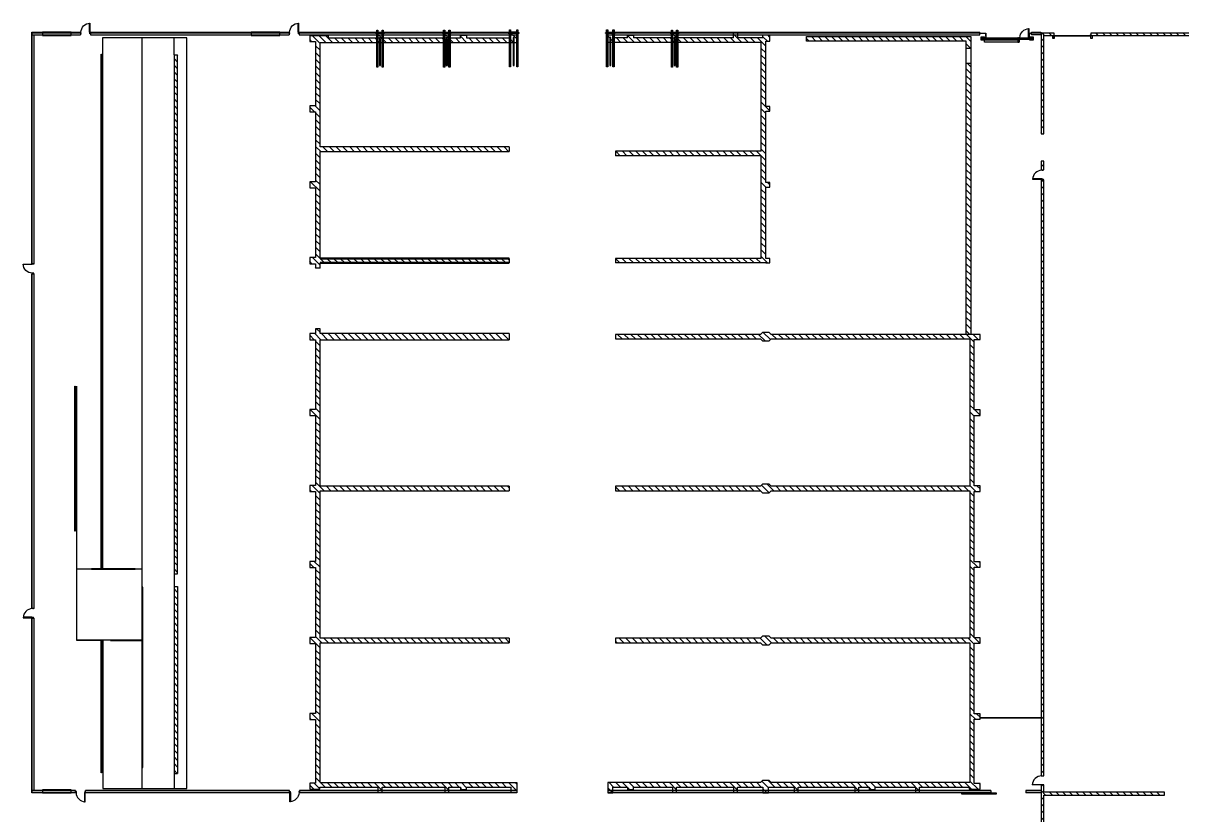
# Model space of a CAD drawing. Header units: inches. Extents: x -233729 to 737493, y -275239 to 196021.
# Drawn here: x -233729 to -117448, y -150868 to -71457 of the extents above; entities that cross this region are included whole.
import ezdxf

# ---------------------------------------------------------------- set-up
doc = ezdxf.new("R2010")
doc.units = ezdxf.units.IN
doc.header["$MEASUREMENT"] = 0
doc.linetypes.add('HIDDEN2', pattern=[4.7625, 3.175, -1.5875])
doc.layers.add('_FL_FAC_WALLS', color=252, linetype='Continuous')
pattern_1 = [(135, (830121.37, -1192416.37), (-336.7596, -336.7596), [])]
pattern_2 = [(135, (830121.37, -942416.37), (-336.7596, -336.7596), [])]

# ---------------------------------------------------------------- blocks, each defined once
blk = doc.blocks.new('*U152')
at = {"color": 0}
for points in [[(1266, 896), (1317, 896), (1317, 947), (1165, 947), (1165, 896), (1203, 896), (1203, 880), (1266, 880)], [(1317, 896), (1317, 845), (2232, 845), (2232, 896)], [(1266, -19), (1317, -19), (1317, -69), (1165, -69), (1165, -19), (1203, -19), (1203, -3), (1266, -3)]]:
    blk.add_lwpolyline(points, close=True, dxfattribs=at)
blk.add_arc((1281, 932), 951, 272.19014, 357.80986, dxfattribs=at)
blk = doc.blocks.new('*U165')
at = {"color": 0}
for points in [[(1266, 896), (1317, 896), (1317, 947), (1165, 947), (1165, 896), (1203, 896), (1203, 880), (1266, 880)], [(1317, 896), (1317, 845), (2232, 845), (2232, 896)], [(1266, -19), (1317, -19), (1317, -69), (1165, -69), (1165, -19), (1203, -19), (1203, -3), (1266, -3)]]:
    blk.add_lwpolyline(points, close=True, dxfattribs=at)
blk.add_arc((1281, 932), 951, 272.19014, 357.80986, dxfattribs=at)
blk = doc.blocks.new('FL_Building')
at = {"lineweight": 25, "transparency": 33554687}
h = blk.add_hatch(dxfattribs=at)
h.set_pattern_fill('ANSI31', color=253, scale=150, angle=90, style=0)
h.set_pattern_definition(pattern_1)
h.paths.add_polyline_path([(1682515, -179866), (1682515, -180298), (1682972, -180298), (1682972, -179790), (1701958, -179790), (1701958, -179333), (1682972, -179333), (1682972, -168614), (1701958, -168614), (1701958, -168157), (1682972, -168157), (1682972, -157666), (1702702, -157666), (1702702, -156625), (1702092, -156625), (1702092, -157209), (1697673, -157209), (1697673, -156955), (1697063, -156955), (1697063, -157209), (1695895, -157209), (1695895, -156650), (1695488, -156650), (1695488, -157209), (1689183, -157209), (1689183, -156650), (1688776, -156650), (1688776, -157209), (1683785, -157209), (1683785, -157006), (1682972, -157006), (1681931, -157006), (1681931, -157044), (1681931, -157565), (1682515, -157565), (1682515, -164016), (1681931, -164016), (1681931, -164626), (1682515, -164626), (1682515, -171636), (1681931, -171636), (1681931, -172246), (1682515, -172246), (1682515, -179256), (1681931, -179256), (1681931, -179866)])
h = blk.add_hatch(dxfattribs=at)
h.set_pattern_fill('ANSI31', color=253, scale=150, angle=90, style=0)
h.set_pattern_definition(pattern_1)
h.paths.add_polyline_path([(1727892, -179790), (1728120, -179790), (1728120, -179333), (1727689, -179333), (1727689, -172170), (1728120, -172170), (1728120, -171713), (1727695, -171713), (1727695, -164550), (1728120, -164549), (1728120, -164092), (1727689, -164093), (1727689, -157539), (1728120, -157539), (1728120, -156906), (1727406, -156906), (1727406, -157209), (1724850, -157209), (1724850, -156650), (1724444, -156650), (1724444, -157209), (1718755, -157209), (1718755, -156650), (1718348, -156650), (1718348, -157209), (1714437, -157209), (1714437, -156955), (1713827, -156955), (1713827, -157209), (1712354, -157209), (1712354, -156625), (1711846, -156624), (1711846, -157666), (1727158, -157666), (1727231, -157666), (1727231, -168588), (1712626, -168588), (1712626, -169046), (1727231, -169046), (1727231, -179333), (1712626, -179333), (1712626, -179790)])
at = {"transparency": 33554687}
h = blk.add_hatch(dxfattribs=at)
h.set_pattern_fill('ANSI31', color=253, scale=150, angle=90)
h.set_pattern_definition(pattern_2)
h.paths.add_polyline_path([(1783022, -156724), (1783022, -156956), (1783398, -156956), (1783398, -156724)])
h.paths.add_polyline_path([(1760296, -156724), (1760296, -156956), (1782006, -156956), (1782006, -156724)])
h.paths.add_polyline_path([(1756497, -156968), (1756497, -156736), (1755330, -156724), (1755330, -166827), (1755597, -166827), (1755597, -156956)])
h = blk.add_hatch(dxfattribs=at)
h.set_pattern_fill('ANSI31', color=253, scale=150, angle=90)
h.set_pattern_definition([(135, (830121.37, -947095), (-336.7596, -336.7596), [])])
h.paths.add_polyline_path([(1747812, -158238), (1748269, -158238), (1748269, -157082), (1731778, -157082), (1731778, -157539), (1747812, -157539)])
at = {"lineweight": 25, "transparency": 33554687}
h = blk.add_hatch(dxfattribs=at)
h.set_pattern_fill('ANSI31', color=253, scale=150, angle=90, style=0)
h.set_pattern_definition(pattern_1)
edge = h.paths.add_edge_path()
edge.add_line((1668665, -230996), (1668665, -212229))
edge.add_line((1668665, -212229), (1668309, -212229))
edge.add_line((1668309, -212229), (1668309, -230996))
edge.add_line((1668309, -230996), (1668614, -230996))
edge = h.paths.add_edge_path()
edge.add_line((1668665, -210984), (1668665, -158924))
edge.add_line((1668665, -158924), (1668309, -158924))
edge.add_line((1668309, -158924), (1668309, -210984))
edge.add_line((1668309, -210984), (1668614, -210984))
at = {"transparency": 33554687}
h = blk.add_hatch(dxfattribs=at)
h.set_pattern_fill('ANSI31', color=253, scale=150, angle=90)
h.set_pattern_definition([(135, (827080.6, -940519), (-336.7596, -336.7596), [])])
h.paths.add_polyline_path([(1747812, -159762), (1748269, -159762), (1748269, -186953), (1747812, -186953)])
h = blk.add_hatch(dxfattribs=at)
h.set_pattern_fill('ANSI31', color=253, scale=150, angle=90)
h.set_pattern_definition([(135, (830121.37, -881609.05), (-336.7596, -336.7596), [])])
h.paths.add_polyline_path([(1755330, -170434), (1755597, -170434), (1755597, -169570), (1755330, -169570)])
h = blk.add_hatch(dxfattribs=at)
h.set_pattern_fill('ANSI31', color=253, scale=150, angle=90)
h.set_pattern_definition(pattern_2)
h.paths.add_polyline_path([(1755330, -231241), (1755597, -231241), (1755597, -171450), (1755330, -171450)])
at = {"lineweight": 25, "transparency": 33554687}
h = blk.add_hatch(dxfattribs=at)
h.set_pattern_fill('ANSI31', color=253, scale=150, angle=90, style=0)
h.set_pattern_definition(pattern_1)
h.paths.add_polyline_path([(1682515, -209736), (1681931, -209736), (1681931, -210346), (1682515, -210346), (1682515, -217356), (1681931, -217356), (1681931, -217966), (1682515, -217966), (1682515, -224976), (1681931, -224976), (1681931, -225586), (1682515, -225586), (1682515, -231960), (1681931, -231960), (1681931, -232570), (1682959, -232570), (1682959, -232366), (1688776, -232366), (1688776, -232925), (1689183, -232925), (1689183, -232366), (1695488, -232366), (1695488, -232925), (1695895, -232925), (1695895, -232366), (1697063, -232366), (1697063, -232620), (1697673, -232620), (1697673, -232366), (1702143, -232366), (1702143, -232951), (1702702, -232951), (1702702, -231909), (1682972, -231909), (1682972, -217890), (1701958, -217890), (1701958, -217433), (1682972, -217433), (1682972, -202650), (1701958, -202650), (1701958, -202193), (1682972, -202193), (1682972, -187486), (1701958, -187486), (1701958, -186876), (1682972, -186876), (1682972, -186394), (1682515, -186394), (1682515, -186876), (1681931, -186876), (1681931, -187486), (1682515, -187486), (1682515, -194497), (1681931, -194497), (1681931, -195106), (1682515, -195106), (1682515, -202116), (1681931, -202116), (1681931, -202726), (1682515, -202726)])
h = blk.add_hatch(dxfattribs=at)
h.set_pattern_fill('ANSI31', color=253, scale=150, angle=90, style=0)
h.set_pattern_definition(pattern_1)
h.paths.add_polyline_path([(1728025, -202853), (1728228, -202650), (1748190, -202650), (1748190, -217433), (1728228, -217433), (1728025, -217229), (1727365, -217229), (1727161, -217433), (1712626, -217433), (1712626, -217890), (1727161, -217890), (1727365, -218093), (1728025, -218093), (1728228, -217890), (1748190, -217890), (1748190, -231909), (1728228, -231909), (1728025, -231706), (1727365, -231706), (1727161, -231909), (1711846, -231909), (1711846, -232951), (1712354, -232951), (1712354, -232366), (1713827, -232366), (1713827, -232620), (1714437, -232620), (1714437, -232366), (1718348, -232366), (1718348, -232925), (1718755, -232925), (1718755, -232366), (1724444, -232366), (1724444, -232925), (1724850, -232925), (1724850, -232366), (1727409, -232366), (1727409, -232951), (1727980, -232951), (1727980, -232366), (1730540, -232366), (1730540, -232925), (1730946, -232925), (1730946, -232366), (1736636, -232366), (1736636, -232925), (1737042, -232925), (1737042, -232366), (1738058, -232366), (1738058, -232620), (1738668, -232620), (1738668, -232366), (1742732, -232366), (1742732, -232925), (1743138, -232925), (1743138, -232366), (1748113, -232366), (1748113, -232570), (1749206, -232570), (1749206, -232011), (1748621, -232011), (1748621, -225561), (1749206, -225561), (1749206, -225002), (1748621, -225002), (1748621, -217941), (1749206, -217941), (1749206, -217382), (1748621, -217382), (1748621, -210321), (1749206, -210321), (1749206, -209762), (1748621, -209762), (1748621, -202701), (1749206, -202701), (1749206, -202142), (1748621, -202142), (1748621, -195081), (1749206, -195081), (1749206, -194522), (1748621, -194522), (1748621, -187461), (1749206, -187461), (1749206, -186953), (1728228, -186953), (1728025, -186749), (1727365, -186749), (1727161, -186953), (1712626, -186953), (1712626, -187410), (1727161, -187410), (1727365, -187613), (1728025, -187613), (1728228, -187410), (1748190, -187410), (1748190, -202193), (1728228, -202193), (1728025, -201989), (1727365, -201989), (1727161, -202193), (1712626, -202193), (1712626, -202650), (1727161, -202650), (1727365, -202853)])
at = {"transparency": 33554687}
h = blk.add_hatch(dxfattribs=at)
h.set_pattern_fill('ANSI31', color=253, scale=150, angle=90)
h.set_pattern_definition(pattern_2)
edge = h.paths.add_edge_path()
edge.add_line((1755597, -232156), (1755330, -232156))
edge.add_line((1755330, -232156), (1755330, -251674))
edge.add_line((1755330, -251674), (1755597, -251674))
edge.add_line((1755597, -251674), (1755597, -233166))
edge.add_line((1755597, -233166), (1767702, -233166))
edge.add_line((1767702, -233166), (1767702, -232862))
edge.add_line((1767702, -232862), (1755597, -232862))
edge.add_line((1755597, -232862), (1755597, -232156))
at = {"color": 0}
for p, q in [((1654035, -156651), (1658912, -156651)), ((1654035, -179850), (1654035, -156651)), ((1654086, -156702), (1658912, -156702)), ((1654086, -179850), (1654086, -156702)), ((1654086, -156905), (1658912, -156905)), ((1654289, -179850), (1654289, -156905)), ((1659928, -156651), (1679852, -156651)), ((1659928, -156702), (1679852, -156702)), ((1659928, -156905), (1679852, -156905)), ((1680868, -156651), (1702702, -156651)), ((1680868, -156702), (1702702, -156702)), ((1680868, -156905), (1702702, -156905)), ((1688530, -156739, -16), (1688691, -156739, -16)), ((1688537, -156729, -16), (1688538, -156727, -16)), ((1688537, -156749, -16), (1688537, -156729, -16)), ((1688625, -156729, -16), (1688537, -156729, -16)), ((1688625, -156749, -16), (1688537, -156749, -16)), ((1688537, -156749, -16), (1688538, -156751, -16)), ((1688538, -156751, -16), (1688538, -156727, -16)), ((1688538, -156727, -16), (1688625, -156727, -16)), ((1688538, -156751, -16), (1688625, -156751, -16)), ((1688658, -156679, -16), (1688603, -156679, -16)), ((1688603, -156679, -16), (1688603, -156682, -16)), ((1688658, -156739, -16), (1688603, -156739, -16)), ((1688603, -156796, -16), (1688603, -156799, -16)), ((1688603, -156799, -16), (1688658, -156799, -16)), ((1688604, -156723, -16), (1688604, -156754, -16)), ((1688623, -156718, -16), (1688606, -156718, -16)), ((1688606, -156728, -16), (1688623, -156728, -16)), ((1688623, -156749, -16), (1688606, -156749, -16)), ((1688606, -156760, -16), (1688623, -156760, -16)), ((1688607, -156686, -16), (1688642, -156689, -16)), ((1688642, -156789, -16), (1688607, -156792, -16)), ((1688625, -156723, -16), (1688625, -156754, -16)), ((1688625, -156723, -16), (1688625, -156754, -16)), ((1688644, -156718, -16), (1688627, -156718, -16)), ((1688627, -156728, -16), (1688644, -156728, -16)), ((1688644, -156749, -16), (1688627, -156749, -16)), ((1688627, -156760, -16), (1688644, -156760, -16)), ((1688630, -156679, -16), (1688630, -156799, -16)), ((1688647, -156717, -16), (1688647, -156761, -16)), ((1688651, -156717, -16), (1688647, -156717, -16)), ((1688647, -156723, -16), (1688647, -156754, -16)), ((1688647, -156761, -16), (1688651, -156761, -16)), ((1688651, -156698, -16), (1688651, -156780, -16)), ((1688651, -156761, -16), (1688651, -156717, -16)), ((1688651, -156727, -16), (1689303, -156727, -16)), ((1689303, -156729, -16), (1688651, -156729, -16)), ((1689424, -156739, -16), (1688651, -156739, -16)), ((1689303, -156749, -16), (1688651, -156749, -16)), ((1688651, -156751, -16), (1689303, -156751, -16)), ((1688656, -160149, -16), (1688656, -156439, -16)), ((1688656, -156439, -16), (1688776, -156439, -16)), ((1688658, -156799, -16), (1688658, -156679, -16)), ((1688714, -160149, -16), (1688714, -156439, -16)), ((1688716, -160149, -16), (1688716, -156439, -16)), ((1688719, -160149, -16), (1688719, -156439, -16)), ((1688776, -156439, -16), (1688776, -160149, -16)), ((1689183, -160150, -16), (1689183, -156440, -16)), ((1689183, -156440, -16), (1689303, -156440, -16)), ((1689240, -160150, -16), (1689240, -156440, -16)), ((1689243, -160150, -16), (1689243, -156440, -16)), ((1689245, -160150, -16), (1689245, -156440, -16)), ((1689303, -156440, -16), (1689303, -160150, -16)), ((1689303, -156680, -16), (1689358, -156680, -16)), ((1689303, -156800, -16), (1689303, -156680, -16)), ((1689303, -156740, -16), (1689358, -156740, -16)), ((1689358, -156800, -16), (1689303, -156800, -16)), ((1689310, -156699, -16), (1689310, -156781, -16)), ((1689310, -156762, -16), (1689310, -156718, -16)), ((1689310, -156718, -16), (1689314, -156718, -16)), ((1689314, -156762, -16), (1689310, -156762, -16)), ((1689314, -156718, -16), (1689314, -156762, -16)), ((1689314, -156724, -16), (1689314, -156755, -16)), ((1689316, -156719, -16), (1689333, -156719, -16)), ((1689333, -156729, -16), (1689316, -156729, -16)), ((1689316, -156750, -16), (1689333, -156750, -16)), ((1689333, -156761, -16), (1689316, -156761, -16)), ((1689354, -156687, -16), (1689318, -156690, -16)), ((1689318, -156790, -16), (1689354, -156793, -16)), ((1689330, -156680, -16), (1689330, -156800, -16)), ((1689335, -156724, -16), (1689335, -156755, -16)), ((1689335, -156724, -16), (1689335, -156755, -16)), ((1689422, -156728, -16), (1689335, -156728, -16)), ((1689335, -156730, -16), (1689424, -156730, -16)), ((1689335, -156750, -16), (1689424, -156750, -16)), ((1689422, -156752, -16), (1689335, -156752, -16)), ((1689337, -156719, -16), (1689355, -156719, -16)), ((1689355, -156729, -16), (1689337, -156729, -16)), ((1689337, -156750, -16), (1689355, -156750, -16)), ((1689355, -156761, -16), (1689337, -156761, -16)), ((1689357, -156724, -16), (1689357, -156755, -16)), ((1689358, -156680, -16), (1689358, -156683, -16)), ((1689358, -156797, -16), (1689358, -156800, -16)), ((1689422, -156752, -16), (1689422, -156728, -16)), ((1689424, -156730, -16), (1689422, -156728, -16)), ((1689424, -156750, -16), (1689422, -156752, -16)), ((1689424, -156750, -16), (1689424, -156730, -16)), ((1695242, -156739), (1695403, -156739)), ((1695249, -156729), (1695250, -156727)), ((1695249, -156749), (1695249, -156729)), ((1695337, -156729), (1695249, -156729)), ((1695337, -156749), (1695249, -156749)), ((1695249, -156749), (1695250, -156751)), ((1695250, -156751), (1695250, -156727)), ((1695250, -156727), (1695337, -156727)), ((1695250, -156751), (1695337, -156751)), ((1695370, -156679), (1695315, -156679)), ((1695315, -156679), (1695315, -156682)), ((1695370, -156739), (1695315, -156739)), ((1695315, -156796), (1695315, -156799)), ((1695315, -156799), (1695370, -156799)), ((1695316, -156723), (1695316, -156754)), ((1695335, -156718), (1695318, -156718)), ((1695318, -156728), (1695335, -156728)), ((1695335, -156749), (1695318, -156749)), ((1695318, -156760), (1695335, -156760)), ((1695319, -156686), (1695354, -156689)), ((1695354, -156789), (1695319, -156792)), ((1695337, -156723), (1695337, -156754)), ((1695337, -156723), (1695337, -156754)), ((1695356, -156718), (1695339, -156718)), ((1695339, -156728), (1695356, -156728)), ((1695356, -156749), (1695339, -156749)), ((1695339, -156760), (1695356, -156760)), ((1695342, -156679), (1695342, -156799)), ((1695359, -156717), (1695359, -156761)), ((1695363, -156717), (1695359, -156717)), ((1695359, -156723), (1695359, -156754)), ((1695359, -156761), (1695363, -156761)), ((1695363, -156698), (1695363, -156780)), ((1695363, -156761), (1695363, -156717)), ((1695363, -156727), (1696015, -156727)), ((1696015, -156729), (1695363, -156729)), ((1696136, -156739), (1695363, -156739)), ((1696015, -156749), (1695363, -156749)), ((1695363, -156751), (1696015, -156751)), ((1695368, -160149), (1695368, -156439)), ((1695368, -156439), (1695488, -156439)), ((1695370, -156799), (1695370, -156679)), ((1695426, -160149), (1695426, -156439)), ((1695428, -160149), (1695428, -156439)), ((1695431, -160149), (1695431, -156439)), ((1695488, -156439), (1695488, -160149)), ((1695895, -156440), (1696015, -156440)), ((1695895, -160150), (1695895, -156440)), ((1695952, -160150), (1695952, -156440)), ((1695955, -160150), (1695955, -156440)), ((1695957, -160150), (1695957, -156440)), ((1696015, -156440), (1696015, -160150)), ((1696015, -156680), (1696070, -156680)), ((1696015, -156800), (1696015, -156680)), ((1696015, -156740), (1696070, -156740)), ((1696070, -156800), (1696015, -156800)), ((1696022, -156699), (1696022, -156781)), ((1696022, -156762), (1696022, -156718)), ((1696022, -156718), (1696026, -156718)), ((1696026, -156762), (1696022, -156762)), ((1696026, -156718), (1696026, -156762)), ((1696026, -156724), (1696026, -156755)), ((1696028, -156719), (1696045, -156719)), ((1696045, -156729), (1696028, -156729)), ((1696028, -156750), (1696045, -156750)), ((1696045, -156761), (1696028, -156761)), ((1696065, -156687), (1696030, -156690)), ((1696030, -156790), (1696065, -156793)), ((1696042, -156680), (1696042, -156800)), ((1696047, -156724), (1696047, -156755)), ((1696047, -156724), (1696047, -156755)), ((1696134, -156728), (1696047, -156728)), ((1696047, -156730), (1696136, -156730)), ((1696047, -156750), (1696136, -156750)), ((1696134, -156752), (1696047, -156752)), ((1696049, -156719), (1696066, -156719)), ((1696066, -156729), (1696049, -156729)), ((1696049, -156750), (1696066, -156750)), ((1696066, -156761), (1696049, -156761)), ((1696069, -156724), (1696069, -156755)), ((1696070, -156680), (1696070, -156683)), ((1696070, -156797), (1696070, -156800)), ((1696134, -156752), (1696134, -156728)), ((1696136, -156730), (1696134, -156728)), ((1696136, -156750), (1696134, -156752)), ((1696136, -156750), (1696136, -156730)), ((1701846, -156713), (1702007, -156713)), ((1701853, -156703), (1701854, -156701)), ((1701853, -156724), (1701853, -156703)), ((1701941, -156703), (1701853, -156703)), ((1701941, -156724), (1701853, -156724)), ((1701853, -156724), (1701854, -156725)), ((1701854, -156725), (1701854, -156701)), ((1701854, -156701), (1701941, -156701)), ((1701854, -156725), (1701941, -156725)), ((1701974, -156653), (1701919, -156653)), ((1701919, -156653), (1701919, -156656)), ((1701974, -156713), (1701919, -156713)), ((1701919, -156771), (1701919, -156773)), ((1701919, -156773), (1701974, -156773)), ((1701920, -156698), (1701920, -156729)), ((1701939, -156693), (1701922, -156693)), ((1701922, -156703), (1701939, -156703)), ((1701939, -156724), (1701922, -156724)), ((1701922, -156734), (1701939, -156734)), ((1701923, -156661), (1701958, -156663)), ((1701958, -156763), (1701923, -156766)), ((1701941, -156698), (1701941, -156729)), ((1701941, -156698), (1701941, -156729)), ((1701960, -156693), (1701943, -156693)), ((1701943, -156703), (1701960, -156703)), ((1701960, -156724), (1701943, -156724)), ((1701943, -156734), (1701960, -156734)), ((1701946, -156653), (1701946, -156773)), ((1701963, -156691), (1701963, -156735)), ((1701967, -156691), (1701963, -156691)), ((1701963, -156698), (1701963, -156729)), ((1701963, -156735), (1701967, -156735)), ((1701967, -156672), (1701967, -156755)), ((1701967, -156735), (1701967, -156691)), ((1701972, -160124), (1701972, -156413)), ((1701972, -156413), (1702092, -156413)), ((1701974, -156773), (1701974, -156653)), ((1701974, -156701), (1702822, -156701)), ((1702822, -156703), (1701974, -156703)), ((1702822, -156714), (1701974, -156713)), ((1702822, -156724), (1701974, -156724)), ((1701974, -156725), (1702822, -156725)), ((1702030, -160124), (1702030, -156413)), ((1702032, -160124), (1702032, -156413)), ((1702035, -160124), (1702035, -156413)), ((1702092, -156413), (1702092, -160124)), ((1702702, -156625), (1702092, -156625)), ((1702092, -156625), (1702092, -157209)), ((1702702, -156625), (1702092, -156625)), ((1702092, -156625), (1702092, -157209)), ((1702702, -160125), (1702702, -156414)), ((1702702, -156414), (1702822, -156414)), ((1702702, -157666), (1702702, -156625)), ((1702702, -157666), (1702702, -156625)), ((1702759, -160125), (1702759, -156414)), ((1702762, -160125), (1702762, -156414)), ((1702764, -160125), (1702764, -156414)), ((1702822, -156414), (1702822, -160125)), ((1702822, -156654), (1702877, -156654)), ((1702822, -156774), (1702822, -156654)), ((1702822, -156714), (1702877, -156714)), ((1702877, -156774), (1702822, -156774)), ((1702829, -156673), (1702829, -156756)), ((1702829, -156736), (1702829, -156692)), ((1702829, -156692), (1702833, -156692)), ((1702833, -156736), (1702829, -156736)), ((1702833, -156692), (1702833, -156736)), ((1702833, -156699), (1702833, -156730)), ((1702835, -156694), (1702852, -156694)), ((1702852, -156704), (1702835, -156704)), ((1702835, -156725), (1702852, -156725)), ((1702852, -156735), (1702835, -156735)), ((1702873, -156662), (1702837, -156664)), ((1702837, -156764), (1702873, -156767)), ((1702849, -156654), (1702849, -156774)), ((1702854, -156699), (1702854, -156730)), ((1702854, -156699), (1702854, -156730)), ((1702941, -156702), (1702854, -156702)), ((1702854, -156704), (1702943, -156704)), ((1702854, -156725), (1702943, -156725)), ((1702941, -156726), (1702854, -156726)), ((1702856, -156694), (1702874, -156694)), ((1702874, -156704), (1702856, -156704)), ((1702856, -156725), (1702874, -156725)), ((1702874, -156735), (1702856, -156735)), ((1702876, -156699), (1702876, -156730)), ((1702877, -156654), (1702877, -156657)), ((1702877, -156772), (1702877, -156774)), ((1702941, -156726), (1702941, -156702)), ((1702943, -156704), (1702941, -156702)), ((1702943, -156725), (1702941, -156726)), ((1702943, -156725), (1702943, -156704)), ((1711600, -156713), (1711760, -156713)), ((1711606, -156703), (1711608, -156701)), ((1711606, -156724), (1711606, -156703)), ((1711695, -156703), (1711606, -156703)), ((1711695, -156724), (1711606, -156724)), ((1711606, -156724), (1711608, -156725)), ((1711608, -156725), (1711608, -156701)), ((1711608, -156701), (1711695, -156701)), ((1711608, -156725), (1711695, -156725)), ((1711727, -156653), (1711672, -156653)), ((1711672, -156653), (1711672, -156656)), ((1711727, -156713), (1711672, -156713)), ((1711672, -156771), (1711672, -156773)), ((1711672, -156773), (1711727, -156773)), ((1711673, -156698), (1711673, -156729)), ((1711693, -156693), (1711675, -156693)), ((1711675, -156703), (1711693, -156703)), ((1711693, -156724), (1711675, -156724)), ((1711675, -156734), (1711693, -156734)), ((1711676, -156661), (1711712, -156663)), ((1711712, -156763), (1711676, -156766)), ((1711695, -156698), (1711695, -156729)), ((1711695, -156698), (1711695, -156729)), ((1711714, -156693), (1711697, -156693)), ((1711697, -156703), (1711714, -156703)), ((1711714, -156724), (1711697, -156724)), ((1711697, -156734), (1711714, -156734)), ((1711700, -156653), (1711700, -156773)), ((1711716, -156691), (1711716, -156735)), ((1711720, -156691), (1711716, -156691)), ((1711716, -156698), (1711716, -156729)), ((1711716, -156735), (1711720, -156735)), ((1711720, -156672), (1711720, -156755)), ((1711720, -156735), (1711720, -156691)), ((1711726, -160124), (1711726, -156413)), ((1711726, -156413), (1711846, -156413)), ((1711727, -156773), (1711727, -156653)), ((1711727, -156701), (1712474, -156701)), ((1712474, -156703), (1711727, -156703)), ((1712544, -156713), (1711727, -156713)), ((1712474, -156724), (1711727, -156724)), ((1711727, -156725), (1712474, -156725)), ((1711783, -160124), (1711783, -156413)), ((1711786, -160124), (1711786, -156413)), ((1711788, -160124), (1711788, -156413)), ((1711846, -156413), (1711846, -160124)), ((1711846, -157666), (1711846, -156624)), ((1711846, -156625), (1712354, -156625)), ((1711846, -156651), (1749190, -156651)), ((1711846, -156905), (1749190, -156905)), ((1711897, -156702), (1749190, -156702)), ((1711897, -156905), (1749190, -156905)), ((1712354, -160125), (1712354, -156414)), ((1712354, -156414), (1712474, -156414)), ((1712354, -156625), (1712354, -157209)), ((1712411, -160125), (1712411, -156414)), ((1712414, -160125), (1712414, -156414)), ((1712416, -160125), (1712416, -156414)), ((1712474, -156414), (1712474, -160125)), ((1712474, -156654), (1712529, -156654)), ((1712474, -156774), (1712474, -156654)), ((1712474, -156714), (1712529, -156714)), ((1712529, -156774), (1712474, -156774)), ((1712481, -156673), (1712481, -156756)), ((1712481, -156736), (1712481, -156692)), ((1712481, -156692), (1712485, -156692)), ((1712485, -156736), (1712481, -156736)), ((1712485, -156692), (1712485, -156736)), ((1712485, -156699), (1712485, -156730)), ((1712487, -156694), (1712504, -156694)), ((1712504, -156704), (1712487, -156704)), ((1712487, -156725), (1712504, -156725)), ((1712504, -156735), (1712487, -156735)), ((1712525, -156662), (1712489, -156664)), ((1712489, -156764), (1712525, -156767)), ((1712501, -156654), (1712501, -156774)), ((1712506, -156699), (1712506, -156730)), ((1712506, -156699), (1712506, -156730)), ((1712593, -156702), (1712506, -156702)), ((1712506, -156704), (1712595, -156704)), ((1712506, -156725), (1712595, -156725)), ((1712593, -156726), (1712506, -156726)), ((1712508, -156694), (1712526, -156694)), ((1712526, -156704), (1712508, -156704)), ((1712508, -156725), (1712526, -156725)), ((1712526, -156735), (1712508, -156735)), ((1712528, -156699), (1712528, -156730)), ((1712529, -156654), (1712529, -156657)), ((1712529, -156772), (1712529, -156774)), ((1712593, -156726), (1712593, -156702)), ((1712595, -156704), (1712593, -156702)), ((1712595, -156725), (1712593, -156726)), ((1712595, -156725), (1712595, -156704)), ((1718102, -156739, -16), (1718263, -156739, -16)), ((1718109, -156729, -16), (1718110, -156727, -16)), ((1718109, -156749, -16), (1718109, -156729, -16)), ((1718197, -156729, -16), (1718109, -156729, -16)), ((1718197, -156749, -16), (1718109, -156749, -16)), ((1718109, -156749, -16), (1718110, -156751, -16)), ((1718110, -156751, -16), (1718110, -156727, -16)), ((1718110, -156727, -16), (1718197, -156727, -16)), ((1718110, -156751, -16), (1718197, -156751, -16)), ((1718230, -156679, -16), (1718175, -156679, -16)), ((1718175, -156679, -16), (1718175, -156682, -16)), ((1718230, -156739, -16), (1718175, -156739, -16)), ((1718175, -156796, -16), (1718175, -156799, -16)), ((1718175, -156799, -16), (1718230, -156799, -16)), ((1718176, -156723, -16), (1718176, -156754, -16)), ((1718195, -156718, -16), (1718178, -156718, -16)), ((1718178, -156728, -16), (1718195, -156728, -16)), ((1718195, -156749, -16), (1718178, -156749, -16)), ((1718178, -156760, -16), (1718195, -156760, -16)), ((1718179, -156686, -16), (1718214, -156689, -16)), ((1718214, -156789, -16), (1718179, -156792, -16)), ((1718197, -156723, -16), (1718197, -156754, -16)), ((1718197, -156723, -16), (1718197, -156754, -16)), ((1718216, -156718, -16), (1718199, -156718, -16)), ((1718199, -156728, -16), (1718216, -156728, -16)), ((1718216, -156749, -16), (1718199, -156749, -16)), ((1718199, -156760, -16), (1718216, -156760, -16)), ((1718202, -156679, -16), (1718202, -156799, -16)), ((1718219, -156717, -16), (1718219, -156761, -16)), ((1718223, -156717, -16), (1718219, -156717, -16)), ((1718219, -156723, -16), (1718219, -156754, -16)), ((1718219, -156761, -16), (1718223, -156761, -16)), ((1718223, -156698, -16), (1718223, -156780, -16)), ((1718223, -156761, -16), (1718223, -156717, -16)), ((1718223, -156727, -16), (1718875, -156727, -16)), ((1718875, -156729, -16), (1718223, -156729, -16)), ((1718996, -156739, -16), (1718223, -156739, -16)), ((1718875, -156749, -16), (1718223, -156749, -16)), ((1718223, -156751, -16), (1718875, -156751, -16)), ((1718228, -160149, -16), (1718228, -156439, -16)), ((1718228, -156439, -16), (1718348, -156439, -16)), ((1718230, -156799, -16), (1718230, -156679, -16)), ((1718286, -160149, -16), (1718286, -156439, -16)), ((1718288, -160149, -16), (1718288, -156439, -16)), ((1718291, -160149, -16), (1718291, -156439, -16)), ((1718348, -156439, -16), (1718348, -160149, -16)), ((1718755, -160150, -16), (1718755, -156440, -16)), ((1718755, -156440, -16), (1718875, -156440, -16)), ((1718812, -160150, -16), (1718812, -156440, -16)), ((1718815, -160150, -16), (1718815, -156440, -16)), ((1718817, -160150, -16), (1718817, -156440, -16)), ((1718875, -156440, -16), (1718875, -160150, -16)), ((1718875, -156680, -16), (1718930, -156680, -16)), ((1718875, -156800, -16), (1718875, -156680, -16)), ((1718875, -156740, -16), (1718930, -156740, -16)), ((1718930, -156800, -16), (1718875, -156800, -16)), ((1718882, -156699, -16), (1718882, -156781, -16)), ((1718882, -156718, -16), (1718886, -156718, -16)), ((1718882, -156762, -16), (1718882, -156718, -16)), ((1718886, -156762, -16), (1718882, -156762, -16)), ((1718886, -156718, -16), (1718886, -156762, -16)), ((1718886, -156724, -16), (1718886, -156755, -16)), ((1718888, -156719, -16), (1718905, -156719, -16)), ((1718905, -156729, -16), (1718888, -156729, -16)), ((1718888, -156750, -16), (1718905, -156750, -16)), ((1718905, -156761, -16), (1718888, -156761, -16)), ((1718925, -156687, -16), (1718890, -156690, -16)), ((1718890, -156790, -16), (1718925, -156793, -16)), ((1718902, -156680, -16), (1718902, -156800, -16)), ((1718907, -156724, -16), (1718907, -156755, -16)), ((1718907, -156724, -16), (1718907, -156755, -16)), ((1718994, -156728, -16), (1718907, -156728, -16)), ((1718907, -156730, -16), (1718996, -156730, -16)), ((1718907, -156750, -16), (1718996, -156750, -16)), ((1718994, -156752, -16), (1718907, -156752, -16)), ((1718909, -156719, -16), (1718926, -156719, -16)), ((1718926, -156729, -16), (1718909, -156729, -16)), ((1718909, -156750, -16), (1718926, -156750, -16)), ((1718926, -156761, -16), (1718909, -156761, -16)), ((1718929, -156724, -16), (1718929, -156755, -16)), ((1718930, -156680, -16), (1718930, -156683, -16)), ((1718930, -156797, -16), (1718930, -156800, -16)), ((1718994, -156752, -16), (1718994, -156728, -16)), ((1718996, -156730, -16), (1718994, -156728, -16)), ((1718996, -156750, -16), (1718994, -156752, -16)), ((1718996, -156750, -16), (1718996, -156730, -16)), ((1728120, -157539), (1728120, -156906)), ((1749190, -156905), (1749190, -156651)), ((1749704, -156778), (1749704, -156774)), ((1749704, -156974), (1749704, -156978)), ((1661173, -210498), (1661173, -157184)), ((1661173, -157184), (1668309, -157184)), ((1665129, -232494), (1665129, -157184)), ((1668309, -158924), (1668309, -157184)), ((1682972, -157666), (1702702, -157666)), ((1682972, -157666), (1702702, -157666)), ((1683785, -157006), (1683785, -157209)), ((1683785, -157209), (1688776, -157209, -16)), ((1683785, -157209), (1688776, -157209, -16)), ((1688919, -157183), (1689039, -157183)), ((1688919, -157191), (1688919, -157183)), ((1688965, -157191), (1688919, -157191)), ((1688919, -157240), (1689039, -157240)), ((1688919, -157297), (1688919, -157289)), ((1688919, -157289), (1688965, -157289)), ((1688919, -157297), (1688919, -159996)), ((1689039, -157297), (1688919, -157297)), ((1688977, -157277), (1688977, -157203)), ((1688979, -157183), (1688979, -157297)), ((1688982, -157203), (1688982, -157277)), ((1689039, -157191), (1688994, -157191)), ((1688994, -157289), (1689039, -157289)), ((1689039, -157183), (1689039, -157191)), ((1689039, -157289), (1689039, -157297)), ((1689039, -159996, -16), (1689039, -157297)), ((1689183, -157209, -16), (1695488, -157209)), ((1689183, -157209, -16), (1695488, -157209)), ((1695631, -157183, 16), (1695751, -157183, 16)), ((1695631, -157191, 16), (1695631, -157183, 16)), ((1695677, -157191, 16), (1695631, -157191, 16)), ((1695631, -157240, 16), (1695751, -157240, 16)), ((1695631, -157297, 16), (1695631, -157289, 16)), ((1695631, -157289, 16), (1695677, -157289, 16)), ((1695631, -157297, 16), (1695631, -159996, 16)), ((1695751, -157297, 16), (1695631, -157297, 16)), ((1695689, -157277, 16), (1695689, -157203, 16)), ((1695691, -157183, 16), (1695691, -157297, 16)), ((1695694, -157203, 16), (1695694, -157277, 16)), ((1695751, -157191, 16), (1695706, -157191, 16)), ((1695706, -157289, 16), (1695751, -157289, 16)), ((1695751, -157183, 16), (1695751, -157191, 16)), ((1695751, -157289, 16), (1695751, -157297, 16)), ((1695751, -159996), (1695751, -157297, 16)), ((1695895, -157209), (1697063, -157209)), ((1695895, -157209), (1697063, -157209)), ((1697673, -157209), (1702092, -157209)), ((1697673, -157209), (1702092, -157209)), ((1702337, -157158, 16), (1702457, -157158, 16)), ((1702337, -157166, 16), (1702337, -157158, 16)), ((1702383, -157166, 16), (1702337, -157166, 16)), ((1702337, -157215, 16), (1702457, -157215, 16)), ((1702337, -157272, 16), (1702337, -157264, 16)), ((1702337, -157264, 16), (1702383, -157264, 16)), ((1702457, -157272, 16), (1702337, -157272, 16)), ((1702337, -157272, 16), (1702337, -159971, 16)), ((1702395, -157252, 16), (1702395, -157178, 16)), ((1702397, -157158, 16), (1702397, -157272, 16)), ((1702400, -157178, 16), (1702400, -157252, 16)), ((1702457, -157166, 16), (1702412, -157166, 16)), ((1702412, -157264, 16), (1702457, -157264, 16)), ((1702457, -157158, 16), (1702457, -157166, 16)), ((1702457, -157264, 16), (1702457, -157272, 16)), ((1702457, -159971), (1702457, -157272, 16)), ((1727158, -157666), (1711846, -157666)), ((1712040, -157158, 16), (1712160, -157158, 16)), ((1712040, -157166, 16), (1712040, -157158, 16)), ((1712085, -157166, 16), (1712040, -157166, 16)), ((1712040, -157215, 16), (1712160, -157215, 16)), ((1712040, -157272, 16), (1712040, -157264, 16)), ((1712040, -157264, 16), (1712085, -157264, 16)), ((1712040, -157272, 16), (1712040, -159971, 16)), ((1712160, -157272, 16), (1712040, -157272, 16)), ((1712097, -157252, 16), (1712097, -157178, 16)), ((1712100, -157158, 16), (1712100, -157272, 16)), ((1712102, -157178, 16), (1712102, -157252, 16)), ((1712160, -157166, 16), (1712114, -157166, 16)), ((1712114, -157264, 16), (1712160, -157264, 16)), ((1712160, -157158, 16), (1712160, -157166, 16)), ((1712160, -157264, 16), (1712160, -157272, 16)), ((1712160, -159971), (1712160, -157272, 16)), ((1713827, -157209), (1712354, -157209)), ((1727231, -157666), (1712881, -157666)), ((1718348, -157209, -16), (1714437, -157209)), ((1718491, -157183), (1718611, -157183)), ((1718491, -157191), (1718491, -157183)), ((1718537, -157191), (1718491, -157191)), ((1718491, -157240), (1718611, -157240)), ((1718491, -157297), (1718491, -157289)), ((1718491, -157289), (1718537, -157289)), ((1718611, -157297), (1718491, -157297)), ((1718491, -157297), (1718491, -159996)), ((1718549, -157277), (1718549, -157203)), ((1718551, -157183), (1718551, -157297)), ((1718554, -157203), (1718554, -157277)), ((1718611, -157191), (1718566, -157191)), ((1718566, -157289), (1718611, -157289)), ((1718611, -157183), (1718611, -157191)), ((1718611, -157289), (1718611, -157297)), ((1718611, -159996, -16), (1718611, -157297)), ((1724444, -157209), (1718755, -157209, -16)), ((1727406, -157209), (1724850, -157209)), ((1727231, -168588), (1727231, -157666)), ((1727689, -157539), (1728120, -157539)), ((1727689, -164093), (1727689, -157539)), ((1668309, -158924), (1668309, -210984)), ((1668309, -158924), (1668665, -158924)), ((1668665, -210984), (1668665, -158924)), ((1747812, -158238), (1748269, -158238)), ((1688776, -160149, -16), (1688656, -160149, -16)), ((1688919, -159996), (1689039, -159996, -16)), ((1689303, -160150, -16), (1689183, -160150, -16)), ((1695488, -160149), (1695368, -160149)), ((1695631, -159996, 16), (1695751, -159996)), ((1696015, -160150), (1695895, -160150)), ((1702092, -160124), (1701972, -160124)), ((1702337, -159971, 16), (1702457, -159971)), ((1702822, -160125), (1702702, -160125)), ((1711846, -160124), (1711726, -160124)), ((1712040, -159971, 16), (1712160, -159971)), ((1712474, -160125), (1712354, -160125)), ((1718348, -160149, -16), (1718228, -160149, -16)), ((1718491, -159996), (1718611, -159996, -16)), ((1718875, -160150, -16), (1718755, -160150, -16)), ((1747812, -159762), (1748269, -159762)), ((1728120, -164093), (1727689, -164093)), ((1727689, -164550), (1728120, -164550)), ((1727689, -171713), (1727689, -164550)), ((1728120, -164550), (1728120, -164093)), ((1755330, -166827), (1755597, -166827)), ((1701958, -168157), (1682972, -168157)), ((1701958, -168157), (1701958, -168614)), ((1712626, -168588), (1712626, -169046)), ((1727231, -168588), (1712626, -168588)), ((1682972, -168614), (1701958, -168614)), ((1727231, -169046), (1712626, -169046)), ((1727231, -179333), (1727231, -169046)), ((1728120, -171713), (1727689, -171713)), ((1728120, -172170), (1728120, -171713)), ((1727689, -172170), (1728120, -172170)), ((1727689, -179333), (1727689, -172170)), ((1701958, -179333), (1701958, -179790)), ((1712626, -179333), (1712626, -179790)), ((1727231, -179333), (1712626, -179333)), ((1727689, -179790), (1712626, -179790)), ((1728120, -179333), (1727689, -179333)), ((1727689, -179790), (1728120, -179790)), ((1728120, -179790), (1728120, -179333)), ((1654035, -214415), (1654035, -180866)), ((1654086, -214415), (1654086, -180866)), ((1654289, -214415), (1654289, -180866)), ((1682972, -180298), (1682515, -180298)), ((1682972, -186394), (1682515, -186394)), ((1701958, -186876), (1682972, -186876)), ((1701958, -186876), (1701958, -187486)), ((1682972, -187486), (1701958, -187486)), ((1701958, -202193), (1682972, -202193)), ((1701958, -202193), (1701958, -202650)), ((1682972, -202650), (1701958, -202650)), ((1660013, -210498), (1658512, -210498)), ((1665129, -210498), (1664408, -210498)), ((1668309, -210984), (1668309, -230996)), ((1668309, -210984), (1668665, -210984)), ((1668309, -212229), (1668665, -212229)), ((1668665, -212229), (1668665, -230996)), ((1654035, -232952), (1654035, -215431)), ((1654086, -232901), (1654086, -215431)), ((1654289, -232698), (1654289, -215431)), ((1701958, -217433), (1682972, -217433)), ((1701958, -217433), (1701958, -217890)), ((1661950, -217635), (1658512, -217635)), ((1682972, -217890), (1701958, -217890)), ((1755330, -225408), (1749206, -225408)), ((1755330, -225459), (1749206, -225459)), ((1668309, -230996), (1668665, -230996)), ((1668309, -230996), (1668309, -232494)), ((1682959, -232366), (1688776, -232366)), ((1682959, -232570), (1682959, -232366)), ((1682972, -231909), (1702702, -231909)), ((1689183, -232366), (1695488, -232366)), ((1695895, -232366), (1697063, -232366)), ((1697673, -232366), (1702143, -232366)), ((1702143, -232951), (1702143, -232366)), ((1702702, -231909), (1702702, -232952)), ((1755406, -232156), (1754423, -232156)), ((1658423, -232952), (1654035, -232952)), ((1658423, -232698), (1654086, -232698)), ((1658423, -232901), (1654086, -232901)), ((1659439, -232952), (1659439, -232698)), ((1679897, -232698), (1659439, -232698)), ((1679897, -232901), (1659439, -232901)), ((1679897, -232952), (1659439, -232952)), ((1679897, -232952), (1679897, -232698)), ((1702702, -232698), (1680913, -232698)), ((1702702, -232901), (1680913, -232901)), ((1702702, -232952), (1680913, -232952)), ((1702702, -232951), (1702143, -232951)), ((1750301, -232698), (1711846, -232698)), ((1750301, -232901), (1711846, -232901)), ((1750301, -232952), (1711846, -232952)), ((1750301, -232698), (1750301, -232952)), ((1755330, -232698), (1753806, -232698)), ((1753806, -232698), (1753806, -232952)), ((1755330, -232901), (1753806, -232901)), ((1755330, -232952), (1753806, -232952))]:
    blk.add_line(p, q, dxfattribs=at)
for p, q in [((1658912, -156651), (1658912, -156905)), ((1659928, -156651), (1659928, -156905)), ((1679852, -156651), (1679852, -156905)), ((1680868, -156651), (1680868, -156905)), ((1756497, -156956), (1756497, -157188)), ((1760457, -156956), (1760457, -157188)), ((1654035, -179850), (1654289, -179850)), ((1654035, -180866), (1654289, -180866)), ((1654035, -214415), (1654289, -214415)), ((1654035, -215431), (1654289, -215431))]:
    blk.add_line(p, q)
at = {"color": 253, "linetype": 'HIDDEN2', "ltscale": 2}
for p, q in [((1668310, -157184), (1669587, -157184)), ((1669587, -232494), (1669587, -157184)), ((1668310, -232494), (1669587, -232494))]:
    blk.add_line(p, q, dxfattribs=at)
at = {"color": 0, "lineweight": 50}
for p, q in [((1701958, -179333), (1682972, -179333)), ((1682972, -179790), (1701958, -179790))]:
    blk.add_line(p, q, dxfattribs=at)
at = {"color": 0, "lineweight": 25}
for p, q in [((1658423, -232698), (1658423, -232952)), ((1680913, -232698), (1680913, -232952))]:
    blk.add_line(p, q, dxfattribs=at)
at = {"color": 0}
for points in [[(1658002, -156651), (1655103, -156651), (1655103, -156956), (1658002, -156956)], [(1678942, -156651), (1676043, -156651), (1676043, -156956), (1678942, -156956)], [(1749190, -156724), (1749793, -156724), (1749793, -156774), (1749190, -156774)], [(1754374, -156651), (1755292, -156651), (1755292, -156702), (1754374, -156702)], [(1754374, -156702), (1755292, -156702), (1755292, -156905), (1754374, -156905)], [(1749567, -157196), (1754265, -157196), (1754265, -157375), (1749567, -157375)], [(1749640, -157399), (1753140, -157399), (1753140, -157647), (1749640, -157647)], [(1752988, -157647), (1753140, -157647), (1753140, -157399), (1752988, -157399)], [(1661046, -158842), (1661046, -210460), (1661008, -210460), (1661008, -158842)], [(1755330, -170434), (1755597, -170434), (1755597, -169570), (1755330, -169570)], [(1755330, -231241), (1755597, -231241), (1755597, -171450), (1755330, -171450)], [(1658385, -192141), (1658385, -206688), (1658347, -206688), (1658347, -192141)], [(1665129, -212327), (1665129, -230386), (1665167, -230386), (1665167, -212327)], [(1661046, -217635), (1661046, -230920), (1661008, -230920), (1661008, -217635)], [(1665129, -217635), (1661950, -217635), (1661950, -217673), (1665129, -217673)], [(1658002, -232647), (1655103, -232647), (1655103, -232952), (1658002, -232952)], [(1747338, -233028), (1750844, -233028), (1750844, -232977), (1747338, -232977)]]:
    blk.add_lwpolyline(points, close=True, dxfattribs=at)
at = {"color": 0, "elevation": -16}
for points in [[(1688776, -157209), (1688776, -156650), (1689183, -156650), (1689183, -157209)], [(1688776, -157209), (1688776, -156650), (1689183, -156650), (1689183, -157209)], [(1718348, -157209), (1718348, -156650), (1718755, -156650), (1718755, -157209)]]:
    blk.add_lwpolyline(points, dxfattribs=at)
at = {"color": 0}
for points in [[(1695488, -157209), (1695488, -156650), (1695895, -156650), (1695895, -157209)], [(1695488, -157209), (1695488, -156650), (1695895, -156650), (1695895, -157209)], [(1697063, -157209), (1697063, -156955), (1697673, -156955), (1697673, -157209)], [(1697063, -157209), (1697063, -156955), (1697673, -156955), (1697673, -157209)], [(1713827, -157209), (1713827, -156955), (1714437, -156955), (1714437, -157209)], [(1724444, -157209), (1724444, -156650), (1724850, -156650), (1724850, -157209)], [(1727406, -157209), (1727406, -156906), (1728120, -156906)], [(1749704, -156978), (1749793, -156978), (1749793, -156774), (1749704, -156774)], [(1749704, -156974), (1749790, -156974), (1749790, -156778), (1749704, -156778)], [(1749793, -156774), (1749793, -157399)], [(1754156, -157196), (1754156, -156724), (1754265, -156724)], [(1756647, -156956), (1756647, -156724), (1755330, -156724), (1755330, -166827)], [(1755597, -166827), (1755597, -156956), (1756497, -156956)], [(1782006, -156724), (1760307, -156724), (1760307, -156956)], [(1760457, -156956), (1782006, -156956)], [(1683785, -157006), (1681931, -157006), (1681931, -157565), (1682515, -157565)], [(1682515, -157565), (1682515, -164016)], [(1682972, -168157), (1682972, -157666)], [(1731778, -157082), (1748269, -157082), (1748269, -186953), (1747812, -186953), (1747812, -157539), (1731778, -157539), (1731778, -157082)], [(1752988, -157399), (1752988, -157196), (1753191, -157196)], [(1682515, -164016), (1681931, -164016), (1681931, -164626), (1682515, -164626)], [(1682515, -164626), (1682515, -171636)], [(1682972, -179333), (1682972, -168614)], [(1682515, -171636), (1681931, -171636), (1681931, -172246), (1682515, -172246)], [(1682515, -172246), (1682515, -179256)], [(1682515, -179256), (1681931, -179256), (1681931, -179866), (1682515, -179866)], [(1682515, -179866), (1682515, -180298)], [(1682972, -180298), (1682972, -179790)], [(1682515, -186876), (1681931, -186876), (1681931, -187486), (1682515, -187486)], [(1682515, -186394), (1682515, -186876)], [(1682972, -186876), (1682972, -186394)], [(1728228, -231909), (1728025, -231706), (1727365, -231706), (1727161, -231909), (1711846, -231909), (1711846, -232951), (1712354, -232951), (1712354, -232366), (1713827, -232366), (1713827, -232620), (1714437, -232620), (1714437, -232366), (1718348, -232366), (1718348, -232925), (1718755, -232925), (1718755, -232366), (1724444, -232366), (1724444, -232925), (1724850, -232925), (1724850, -232366), (1727409, -232366), (1727409, -232951), (1727980, -232951), (1727980, -232366), (1730540, -232366), (1730540, -232925), (1730946, -232925), (1730946, -232366), (1736636, -232366), (1736636, -232925), (1737042, -232925), (1737042, -232366), (1738058, -232366), (1738058, -232620), (1738668, -232620), (1738668, -232366), (1742732, -232366), (1742732, -232925), (1743138, -232925), (1743138, -232366), (1748113, -232366), (1748113, -232570), (1749206, -232570), (1749206, -232011), (1748621, -232011), (1748621, -225561), (1749206, -225561), (1749206, -225002), (1748621, -225002), (1748621, -217941), (1749206, -217941), (1749206, -217382), (1748621, -217382), (1748621, -210321), (1749206, -210321), (1749206, -209762), (1748621, -209762), (1748621, -202701), (1749206, -202701), (1749206, -202142), (1748621, -202142), (1748621, -195081), (1749206, -195081), (1749206, -194522), (1748621, -194522), (1748621, -187461), (1749206, -187461), (1749206, -186953), (1728228, -186953), (1728025, -186749), (1727365, -186749), (1727161, -186953), (1712626, -186953), (1712626, -187410), (1727161, -187410), (1727365, -187613), (1728025, -187613), (1728228, -187410), (1748190, -187410), (1748190, -202193), (1728228, -202193), (1728025, -201989), (1727365, -201989), (1727161, -202193), (1712626, -202193), (1712626, -202650), (1727161, -202650), (1727365, -202853), (1728025, -202853), (1728228, -202650), (1748190, -202650), (1748190, -217433), (1728228, -217433), (1728025, -217229), (1727365, -217229), (1727161, -217433), (1712626, -217433), (1712626, -217890), (1727161, -217890), (1727365, -218093), (1728025, -218093), (1728228, -217890), (1748190, -217890), (1748190, -231909), (1728228, -231909)], [(1682515, -187486), (1682515, -194497)], [(1682972, -202193), (1682972, -187486)], [(1682515, -194497), (1681931, -194497), (1681931, -195106), (1682515, -195106)], [(1682515, -195106), (1682515, -202116)], [(1682515, -202116), (1681931, -202116), (1681931, -202726), (1682515, -202726)], [(1682515, -202726), (1682515, -209736)], [(1682972, -217433), (1682972, -202650)], [(1682515, -209736), (1681931, -209736), (1681931, -210346), (1682515, -210346)], [(1682515, -210346), (1682515, -217356)], [(1682515, -217356), (1681931, -217356), (1681931, -217966), (1682515, -217966)], [(1682515, -217966), (1682515, -224976)], [(1682972, -231909), (1682972, -217890)], [(1682515, -224976), (1681931, -224976), (1681931, -225586), (1682515, -225586)], [(1682515, -225586), (1682515, -231960)], [(1688776, -232366), (1688776, -232925), (1689183, -232925), (1689183, -232366)], [(1695488, -232366), (1695488, -232925), (1695895, -232925), (1695895, -232366)], [(1697063, -232366), (1697063, -232620), (1697673, -232620), (1697673, -232366)], [(1755597, -232156), (1755330, -232156), (1755330, -251674), (1755597, -251674), (1755597, -233166), (1767702, -233166), (1767702, -232862), (1755597, -232862), (1755597, -232156)]]:
    blk.add_lwpolyline(points, dxfattribs=at)
for points in [[(1756497, -156956), (1756647, -156956), (1756647, -157286), (1756497, -157286)], [(1756647, -156956), (1760307, -156956), (1760307, -157030), (1756647, -157030)], [(1760307, -156956), (1760457, -156956), (1760457, -157286), (1760307, -157286)], [(1664408, -210498), (1664408, -210460), (1660013, -210460), (1660013, -210498)]]:
    blk.add_lwpolyline(points, close=True)
at = {"color": 0, "lineweight": 25}
for points in [[(1749311, -157452), (1749311, -157119), (1749640, -157119), (1749640, -157452)], [(1754188, -157452), (1754188, -157119), (1754517, -157119), (1754517, -157452)]]:
    blk.add_lwpolyline(points, close=True, dxfattribs=at)
at = {"color": 0, "lineweight": 50}
for points in [[(1749388, -157367), (1749392, -157371), (1749397, -157375), (1749555, -157375), (1749563, -157371), (1749567, -157367), (1749567, -157208), (1749563, -157200), (1749555, -157196), (1749397, -157196), (1749392, -157200), (1749388, -157208)], [(1749392, -157363), (1749397, -157367), (1749401, -157367), (1749555, -157367), (1749559, -157367), (1749559, -157363), (1749559, -157208), (1749559, -157204), (1749555, -157204), (1749401, -157204), (1749397, -157204), (1749392, -157208)], [(1754265, -157367), (1754269, -157371), (1754273, -157375), (1754432, -157375), (1754440, -157371), (1754444, -157367), (1754444, -157208), (1754440, -157200), (1754432, -157196), (1754273, -157196), (1754269, -157200), (1754265, -157208)], [(1754273, -157363), (1754273, -157367), (1754277, -157367), (1754432, -157367), (1754436, -157367), (1754436, -157363), (1754436, -157208), (1754436, -157204), (1754432, -157204), (1754277, -157204), (1754273, -157204), (1754273, -157208)]]:
    blk.add_lwpolyline(points, close=True, dxfattribs=at)
at = {"color": 0}
for points in [[(1749712, -157388), (1749770, -157384, 0.4142136), (1749783, -157371), (1749783, -157225, 0.4142136), (1749770, -157211), (1749712, -157207, -0.4142136), (1749705, -157201), (1749705, -157196), (1749793, -157196), (1749793, -157399), (1749705, -157399), (1749705, -157394, -0.4142136)], [(1753069, -157388), (1753011, -157384, -0.4142136), (1752998, -157371), (1752998, -157225, -0.4142136), (1753011, -157211), (1753069, -157207, 0.4142136), (1753076, -157201), (1753076, -157196), (1752988, -157196), (1752988, -157399), (1753076, -157399), (1753076, -157394, 0.4142136)]]:
    blk.add_lwpolyline(points, format="xyb", close=True, dxfattribs=at)
blk.add_lwpolyline([(1658512, -192141), (1658512, -217635), (1661173, -217635), (1661173, -232495), (1668309, -232494)])
at = {"color": 0, "lineweight": 25}
blk.add_lwpolyline([(1682515, -231960), (1681931, -231960), (1681931, -232570), (1682959, -232570)], dxfattribs=at)
at = {"color": 0}
for centre, radius, start, end in [((1688607, -156682, -16), 4.47, 179.67876, 265.74732), ((1688607, -156796, -16), 4.47, 94.25268, 180.32124), ((1688611, -156723, -16), 7.35, 135.0436, 224.9564), ((1688630, -156739, -16), 26.2, 156.62265, 203.37735), ((1688611, -156754, -16), 7.35, 135.0436, 224.9564), ((1688618, -156723, -16), 7.35, 315.0436, 44.9564), ((1688599, -156739, -16), 26.2, 336.62265, 23.37735), ((1688618, -156754, -16), 7.35, 315.0436, 44.9564), ((1688632, -156723, -16), 7.35, 135.0436, 224.9564), ((1688651, -156739, -16), 26.2, 156.62265, 203.37735), ((1688632, -156754, -16), 7.35, 135.0436, 224.9564), ((1688642, -156698, -16), 8.95, 359.67876, 85.74732), ((1688642, -156780, -16), 8.95, 274.25268, 0.32124), ((1688639, -156723, -16), 7.35, 315.0436, 44.9564), ((1688620, -156739, -16), 26.2, 336.62265, 23.37735), ((1688639, -156754, -16), 7.35, 315.0436, 44.9564), ((1689319, -156699, -16), 8.95, 94.25268, 180.32124), ((1689319, -156781, -16), 8.95, 179.67876, 265.74732), ((1689321, -156724, -16), 7.35, 135.0436, 224.9564), ((1689340, -156740, -16), 26.2, 156.62265, 203.37735), ((1689321, -156755, -16), 7.35, 135.0436, 224.9564), ((1689328, -156724, -16), 7.35, 315.0436, 44.9564), ((1689309, -156740, -16), 26.2, 336.62265, 23.37735), ((1689328, -156755, -16), 7.35, 315.0436, 44.9564), ((1689343, -156724, -16), 7.35, 135.0436, 224.9564), ((1689361, -156740, -16), 26.2, 156.62265, 203.37735), ((1689343, -156755, -16), 7.35, 135.0436, 224.9564), ((1689353, -156683, -16), 4.47, 274.25268, 0.32124), ((1689353, -156797, -16), 4.47, 359.67876, 85.74732), ((1689349, -156724, -16), 7.35, 315.0436, 44.9564), ((1689330, -156740, -16), 26.2, 336.62265, 23.37735), ((1689349, -156755, -16), 7.35, 315.0436, 44.9564), ((1695319, -156682), 4.47, 179.67876, 265.74732), ((1695319, -156796), 4.47, 94.25268, 180.32124), ((1695323, -156723), 7.35, 135.0436, 224.9564), ((1695342, -156739), 26.2, 156.62265, 203.37735), ((1695323, -156754), 7.35, 135.0436, 224.9564), ((1695330, -156723), 7.35, 315.0436, 44.9564), ((1695311, -156739), 26.2, 336.62265, 23.37735), ((1695330, -156754), 7.35, 315.0436, 44.9564), ((1695344, -156723), 7.35, 135.0436, 224.9564), ((1695363, -156739), 26.2, 156.62265, 203.37735), ((1695344, -156754), 7.35, 135.0436, 224.9564), ((1695354, -156698), 8.95, 359.67876, 85.74732), ((1695354, -156780), 8.95, 274.25268, 0.32124), ((1695351, -156723), 7.35, 315.0436, 44.9564), ((1695332, -156739), 26.2, 336.62265, 23.37735), ((1695351, -156754), 7.35, 315.0436, 44.9564), ((1696031, -156699), 8.95, 94.25268, 180.32124), ((1696031, -156781), 8.95, 179.67876, 265.74732), ((1696033, -156724), 7.35, 135.0436, 224.9564), ((1696052, -156740), 26.2, 156.62265, 203.37735), ((1696033, -156755), 7.35, 135.0436, 224.9564), ((1696040, -156724), 7.35, 315.0436, 44.9564), ((1696021, -156740), 26.2, 336.62265, 23.37735), ((1696040, -156755), 7.35, 315.0436, 44.9564), ((1696054, -156724), 7.35, 135.0436, 224.9564), ((1696073, -156740), 26.2, 156.62265, 203.37735), ((1696054, -156755), 7.35, 135.0436, 224.9564), ((1696065, -156683), 4.47, 274.25268, 0.32124), ((1696065, -156797), 4.47, 359.67876, 85.74732), ((1696061, -156724), 7.35, 315.0436, 44.9564), ((1696042, -156740), 26.2, 336.62265, 23.37735), ((1696061, -156755), 7.35, 315.0436, 44.9564), ((1701923, -156656), 4.47, 179.67876, 265.74732), ((1701923, -156771), 4.47, 94.25268, 180.32124), ((1701927, -156698), 7.35, 135.0436, 224.9564), ((1701946, -156713), 26.2, 156.62265, 203.37735), ((1701927, -156729), 7.35, 135.0436, 224.9564), ((1701934, -156698), 7.35, 315.0436, 44.9564), ((1701915, -156713), 26.2, 336.62265, 23.37735), ((1701934, -156729), 7.35, 315.0436, 44.9564), ((1701948, -156698), 7.35, 135.0436, 224.9564), ((1701967, -156713), 26.2, 156.62265, 203.37735), ((1701948, -156729), 7.35, 135.0436, 224.9564), ((1701958, -156672), 8.95, 359.67876, 85.74732), ((1701958, -156755), 8.95, 274.25268, 0.32124), ((1701955, -156698), 7.35, 315.0436, 44.9564), ((1701936, -156713), 26.2, 336.62265, 23.37735), ((1701955, -156729), 7.35, 315.0436, 44.9564), ((1702838, -156673), 8.95, 94.25268, 180.32124), ((1702838, -156756), 8.95, 179.67876, 265.74732), ((1702840, -156699), 7.35, 135.0436, 224.9564), ((1702859, -156714), 26.2, 156.62265, 203.37735), ((1702840, -156730), 7.35, 135.0436, 224.9564), ((1702847, -156699), 7.35, 315.0436, 44.9564), ((1702828, -156714), 26.2, 336.62265, 23.37735), ((1702847, -156730), 7.35, 315.0436, 44.9564), ((1702862, -156699), 7.35, 135.0436, 224.9564), ((1702880, -156714), 26.2, 156.62265, 203.37735), ((1702862, -156730), 7.35, 135.0436, 224.9564), ((1702872, -156657), 4.47, 274.25268, 0.32124), ((1702872, -156772), 4.47, 359.67876, 85.74732), ((1702868, -156699), 7.35, 315.0436, 44.9564), ((1702850, -156714), 26.2, 336.62265, 23.37735), ((1702868, -156730), 7.35, 315.0436, 44.9564), ((1711677, -156656), 4.47, 179.67876, 265.74732), ((1711677, -156771), 4.47, 94.25268, 180.32124), ((1711681, -156698), 7.35, 135.0436, 224.9564), ((1711699, -156713), 26.2, 156.62265, 203.37735), ((1711681, -156729), 7.35, 135.0436, 224.9564), ((1711687, -156698), 7.35, 315.0436, 44.9564), ((1711668, -156713), 26.2, 336.62265, 23.37735), ((1711687, -156729), 7.35, 315.0436, 44.9564), ((1711702, -156698), 7.35, 135.0436, 224.9564), ((1711721, -156713), 26.2, 156.62265, 203.37735), ((1711702, -156729), 7.35, 135.0436, 224.9564), ((1711711, -156672), 8.95, 359.67876, 85.74732), ((1711711, -156755), 8.95, 274.25268, 0.32124), ((1711709, -156698), 7.35, 315.0436, 44.9564), ((1711690, -156713), 26.2, 336.62265, 23.37735), ((1711709, -156729), 7.35, 315.0436, 44.9564), ((1712490, -156673), 8.95, 94.25268, 180.32124), ((1712490, -156756), 8.95, 179.67876, 265.74732), ((1712492, -156699), 7.35, 135.0436, 224.9564), ((1712511, -156714), 26.2, 156.62265, 203.37735), ((1712492, -156730), 7.35, 135.0436, 224.9564), ((1712499, -156699), 7.35, 315.0436, 44.9564), ((1712480, -156714), 26.2, 336.62265, 23.37735), ((1712499, -156730), 7.35, 315.0436, 44.9564), ((1712514, -156699), 7.35, 135.0436, 224.9564), ((1712532, -156714), 26.2, 156.62265, 203.37735), ((1712514, -156730), 7.35, 135.0436, 224.9564), ((1712524, -156657), 4.47, 274.25268, 0.32124), ((1712524, -156772), 4.47, 359.67876, 85.74732), ((1712520, -156699), 7.35, 315.0436, 44.9564), ((1712502, -156714), 26.2, 336.62265, 23.37735), ((1712520, -156730), 7.35, 315.0436, 44.9564), ((1718179, -156682, -16), 4.47, 179.67876, 265.74732), ((1718179, -156796, -16), 4.47, 94.25268, 180.32124), ((1718183, -156723, -16), 7.35, 135.0436, 224.9564), ((1718202, -156739, -16), 26.2, 156.62265, 203.37735), ((1718183, -156754, -16), 7.35, 135.0436, 224.9564), ((1718190, -156723, -16), 7.35, 315.0436, 44.9564), ((1718171, -156739, -16), 26.2, 336.62265, 23.37735), ((1718190, -156754, -16), 7.35, 315.0436, 44.9564), ((1718204, -156723, -16), 7.35, 135.0436, 224.9564), ((1718223, -156739, -16), 26.2, 156.62265, 203.37735), ((1718204, -156754, -16), 7.35, 135.0436, 224.9564), ((1718214, -156698, -16), 8.95, 359.67876, 85.74732), ((1718214, -156780, -16), 8.95, 274.25268, 0.32124), ((1718211, -156723, -16), 7.35, 315.0436, 44.9564), ((1718192, -156739, -16), 26.2, 336.62265, 23.37735), ((1718211, -156754, -16), 7.35, 315.0436, 44.9564), ((1718891, -156699, -16), 8.95, 94.25268, 180.32124), ((1718891, -156781, -16), 8.95, 179.67876, 265.74732), ((1718893, -156724, -16), 7.35, 135.0436, 224.9564), ((1718912, -156740, -16), 26.2, 156.62265, 203.37735), ((1718893, -156755, -16), 7.35, 135.0436, 224.9564), ((1718900, -156724, -16), 7.35, 315.0436, 44.9564), ((1718881, -156740, -16), 26.2, 336.62265, 23.37735), ((1718900, -156755, -16), 7.35, 315.0436, 44.9564), ((1718914, -156724, -16), 7.35, 135.0436, 224.9564), ((1718933, -156740, -16), 26.2, 156.62265, 203.37735), ((1718914, -156755, -16), 7.35, 135.0436, 224.9564), ((1718925, -156683, -16), 4.47, 274.25268, 0.32124), ((1718925, -156797, -16), 4.47, 359.67876, 85.74732), ((1718921, -156724, -16), 7.35, 315.0436, 44.9564), ((1718902, -156740, -16), 26.2, 336.62265, 23.37735), ((1718921, -156755, -16), 7.35, 315.0436, 44.9564), ((1688965, -157203), 12, 0, 90), ((1688965, -157277), 12, 270, 0), ((1688994, -157203), 12, 90, 180), ((1688994, -157277), 12, 180, 270), ((1695677, -157203, 16), 12, 0, 90), ((1695677, -157277, 16), 12, 270, 0), ((1695706, -157203, 16), 12, 90, 180), ((1695706, -157277, 16), 12, 180, 270), ((1702383, -157178, 16), 12, 0, 90), ((1702383, -157252, 16), 12, 270, 0), ((1702412, -157178, 16), 12, 90, 180), ((1702412, -157252, 16), 12, 180, 270), ((1712085, -157178, 16), 12, 0, 90), ((1712085, -157252, 16), 12, 270, 0), ((1712114, -157178, 16), 12, 90, 180), ((1712114, -157252, 16), 12, 180, 270), ((1718537, -157203), 12, 0, 90), ((1718537, -157277), 12, 270, 0), ((1718566, -157203), 12, 90, 180), ((1718566, -157277), 12, 180, 270), ((1755406, -232227), 985, 90, 175.87715)]:
    blk.add_arc(centre, radius, start, end, dxfattribs=at)
for name, p, xscale, rotation in [('*U152', (1658982, -157968), -1, 270), ('*U152', (1679922, -157968), -1, 270), ('*U165', (1753210, -158513), -1, 270), ('*U152', (1680843, -231598), -1.000000000000013, 90)]:
    blk.add_blockref(name, p, dxfattribs=dict(at, xscale=xscale, rotation=rotation))
for name, p, rotation in [('*U165', (1756704, -170503), 179.9999999999999), ('*U152', (1655403, -214484), 179.9999999999999), ('*U152', (1658492, -231598), 270)]:
    blk.add_blockref(name, p, dxfattribs=dict(at, rotation=rotation))
at = {"color": 0, "xscale": -0.9999999999999996}
blk.add_blockref('*U152', (1655403, -180797), dxfattribs=at)
blk = doc.blocks.new('A$C667968a6')
at = {"layer": '_FL_FAC_WALLS', "linetype": 'Continuous', "lineweight": -3}
blk.add_blockref('FL_Building', (-2249814, 156686), dxfattribs=at)

msp = doc.modelspace()

# ---------------------------------------------------------------- block references
msp.add_blockref('A$C667968a6', (362913.6874, -72406.61113, -162219.4368))

doc.saveas('drawing.dxf')
